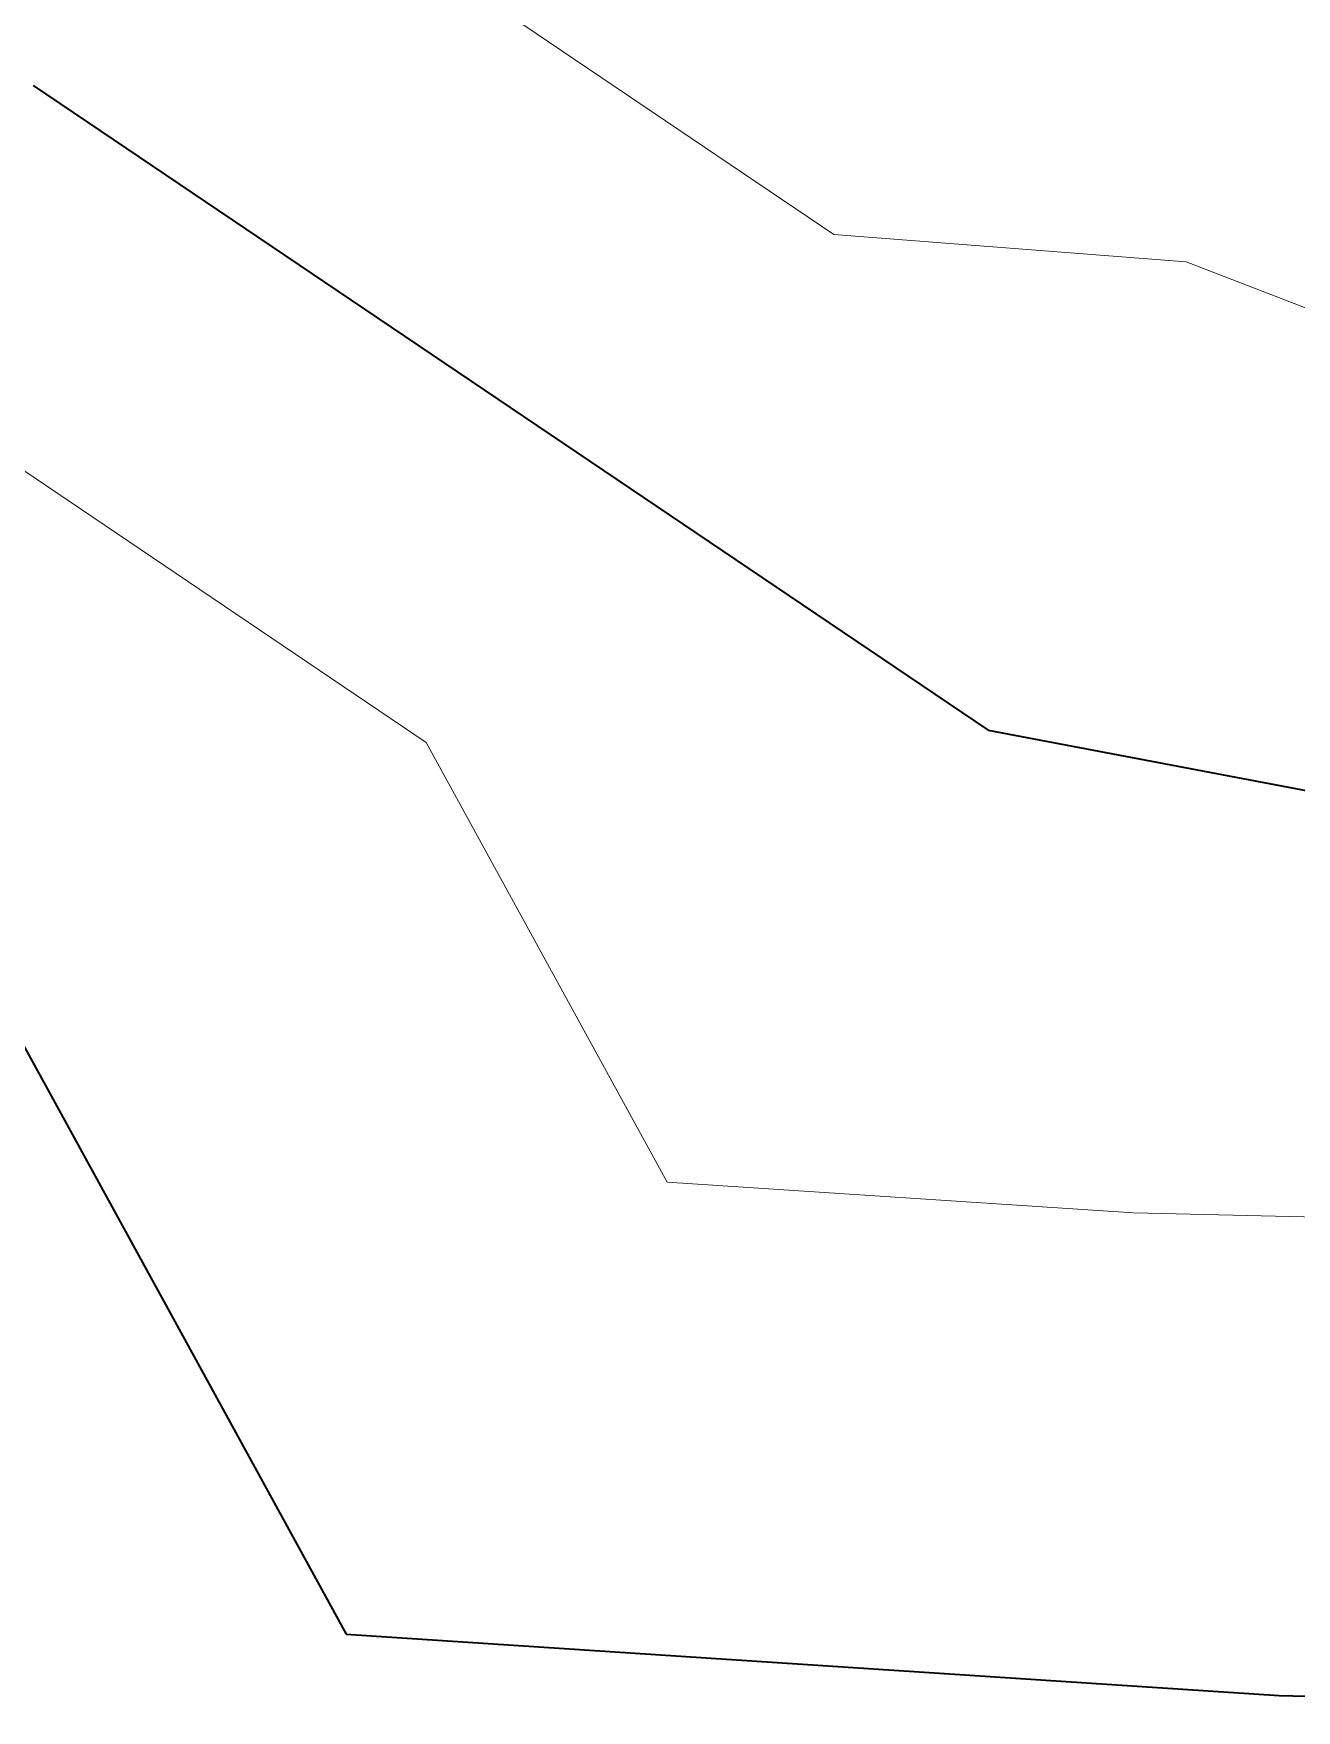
# Model space of a CAD drawing. Header units: millimetres. Extents: x -861324 to 439029, y -308065 to 694685.
# Drawn here: x -200077 to -188588, y -97725 to -82462 of the extents above; entities that cross this region are included whole.
import ezdxf

# ---------------------------------------------------------------- set-up
doc = ezdxf.new("R2010")
doc.units = ezdxf.units.MM
doc.layers.add('C-TOPO-MAJR', color=7, linetype='Continuous', lineweight=35)
doc.layers.add('C-TOPO-MINR', color=7, linetype='Continuous', lineweight=9)

msp = doc.modelspace()

# ---------------------------------------------------------------- linework, layer by layer
at = {"layer": 'C-TOPO-MAJR'}
for p, q in [((-200080, -82936), (-191393, -88802)), ((-191393, -88802), (-183983, -90214)), ((-201619, -89025), (-197234, -97030)), ((-197234, -97030), (-188746, -97588)), ((-188746, -97588), (-182995, -97725))]:
    msp.add_line(p, q, dxfattribs=at)
at = {"layer": 'C-TOPO-MINR'}
for p, q in [((-199311, -79891), (-192795, -84290)), ((-192795, -84290), (-189592, -84540)), ((-189592, -84540), (-186381, -85779)), ((-200849, -85980), (-196506, -88914)), ((-196506, -88914), (-194313, -92916)), ((-194313, -92916), (-190069, -93195)), ((-190069, -93195), (-187194, -93263))]:
    msp.add_line(p, q, dxfattribs=at)

doc.saveas('drawing.dxf')
